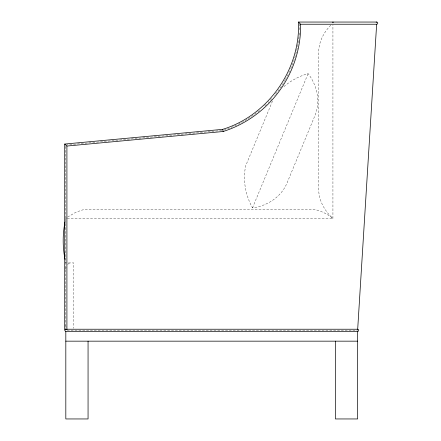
<?xml version="1.0" encoding="UTF-8"?>
<svg xmlns="http://www.w3.org/2000/svg" width="441" height="441" viewBox="0 0 441 441"><rect width="100%" height="100%" fill="white"/><g stroke="black" fill="none" stroke-linecap="round" stroke-linejoin="round"><path stroke-width="0.33" stroke-dasharray="2.21 1.65" d="M65.549 219.662L65.819 218.444L66.591 217.848M272.477 101.143L245.72 165.75C242.589 180.016 245.466 195.198 252.489 207.887C267.202 206.046 281.369 196.884 287.074 182.883L314.885 115.74C320.75 101.805 317.211 85.311 308.11 73.603C298.689 76.354 289.82 81.127 282.593 87.803M252.489 207.887L308.11 73.603M330.783 25.209C323.832 32.21 318.931 41.614 318.694 51.608L318.694 189.977C318.953 201.002 324.868 211.2 332.927 218.444L332.927 24.922M67.644 217.06L75.78 212.286L83.332 209.684L315.414 209.684C321.825 211.211 327.784 214.348 332.927 218.444L66.591 218.444M65.819 145.05L222.931 130.426M67.192 330.32L357.657 330.32M65.549 261.711L65.819 262.93L73.785 262.93L73.785 328.291M65.819 146.423L65.819 329.664M299.329 32.954A110.184 110.184 0 0 1 290.084 70.229M289.814 70.825A110.184 110.184 0 0 1 285.702 79.011M285.382 79.578A110.184 110.184 0 0 1 274.274 95.736M271.717 98.712A110.184 110.184 0 0 1 268.145 102.538M266.292 104.39A110.184 110.184 0 0 1 263.431 107.075M259.473 110.498A110.184 110.184 0 0 1 224.171 130.023M299.571 23.797A110.184 110.184 0 0 1 299.505 29.685M66.122 327.205A3.986 3.986 0 0 1 65.819 325.678M65.819 269.242A6.984 6.984 0 0 1 66.089 267.296M67.699 264.473A6.984 6.984 0 0 1 69.799 262.93"/><path stroke-width="0.66" d="M298.502 22.05L300.619 24.238L376.713 24.238C378.124 24.294 378.124 21.995 376.713 22.05L298.502 22.05C300.426 69.463 268.1 115.437 222.683 129.351L64.722 144.053L64.722 329.664L66.767 329.664M300.619 24.238L300.271 35.004A111.319 111.319 0 0 1 223.179 131.501L66.911 146.048L64.722 144.053M357.657 329.664L376.647 24.238M65.014 222.099L64.358 225.781A95.482 95.482 0 0 0 64.358 255.593L65.014 259.275M65.268 329.372L64.761 330.607L65.819 331.417L357.657 331.417C359.062 331.472 359.062 329.173 357.657 329.229L66.503 329.229M332.382 22.199L333.473 22.199M376.167 22.199L376.713 22.05M65.819 341.163L357.657 341.163M222.683 129.351L223.179 131.501M357.657 331.417L357.657 418.95L335.414 418.95L335.414 341.163M88.062 341.163L88.062 418.95L65.819 418.95L65.819 331.417M66.911 146.048L66.911 329.664"/></g></svg>
